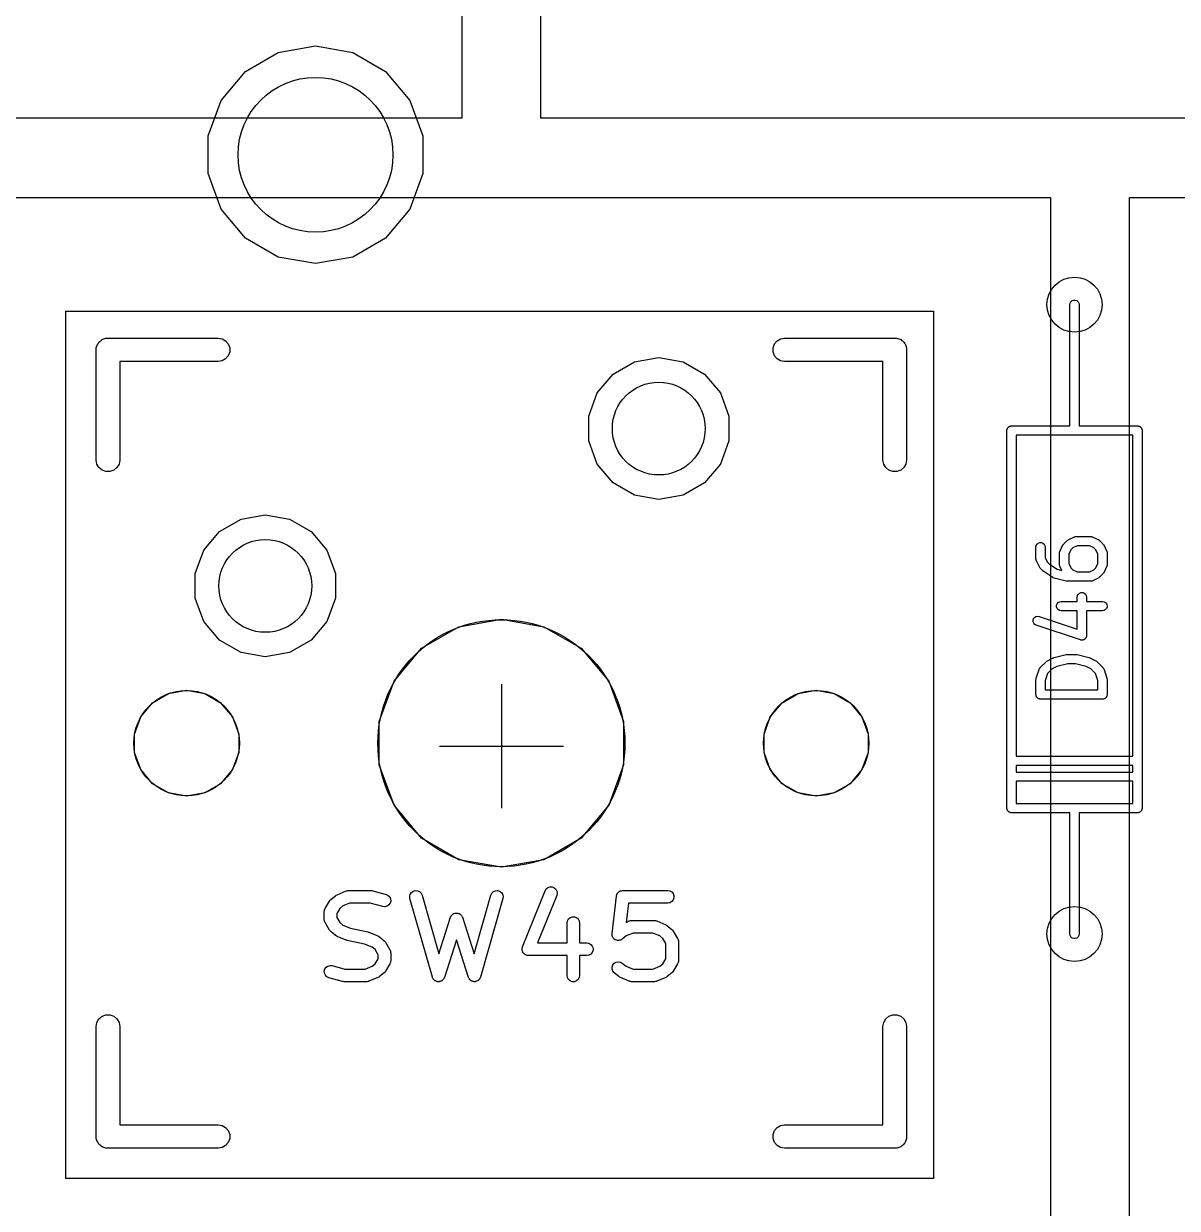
# Model space of a CAD drawing. Header units: millimetres. Extents: x 71 to 299, y 93 to 256.
# Drawn here: x 178.24 to 196.86, y 132.27 to 151.4 of the extents above; entities that cross this region are included whole.
import ezdxf

# ---------------------------------------------------------------- set-up
doc = ezdxf.new("R2010")
doc.units = ezdxf.units.MM
for name, color, linetype in [('BLACK', 7, 'Continuous'), ('PCB', 4, 'Continuous'), ('PCB_参照', 4, 'Continuous'), ('プレート', 6, 'Continuous'), ('物理キー', 7, 'Continuous'), ('裏面', 3, 'Continuous')]:
    doc.layers.add(name, color=color, linetype=linetype)

# ---------------------------------------------------------------- blocks, each defined once
blk = doc.blocks.new('PCB詳細')
at = {"layer": 'BLACK'}
for p, q in [((118.149, -105.849), (118.75, -105.743)), ((118.75, -105.743), (119.351, -105.849)), ((117.621, -106.154), (118.149, -105.849)), ((119.351, -105.849), (119.879, -106.154)), ((117.229, -106.622), (117.621, -106.154)), ((119.879, -106.154), (120.271, -106.622)), ((117.02, -107.195), (117.229, -106.622)), ((120.271, -106.622), (120.48, -107.195)), ((117.02, -107.805), (117.02, -107.195)), ((120.48, -107.195), (120.48, -107.805)), ((117.229, -108.378), (117.02, -107.805)), ((120.48, -107.805), (120.271, -108.378)), ((117.621, -108.846), (117.229, -108.378)), ((120.271, -108.378), (119.879, -108.846)), ((118.149, -109.151), (117.621, -108.846)), ((119.879, -108.846), (119.351, -109.151)), ((118.75, -109.257), (118.149, -109.151)), ((119.351, -109.151), (118.75, -109.257)), ((130.925, -109.92), (130.93, -109.894)), ((130.925, -111.19), (130.925, -109.92)), ((130.93, -109.894), (130.943, -109.872)), ((130.943, -109.872), (130.963, -109.855)), ((130.963, -109.855), (130.987, -109.846)), ((130.987, -109.846), (131.013, -109.846)), ((131.013, -109.846), (131.037, -109.855)), ((131.037, -109.855), (131.057, -109.872)), ((131.057, -109.872), (131.07, -109.894)), ((131.07, -109.894), (131.075, -109.92)), ((131.075, -109.92), (131.075, -111.19)), ((115.235, -110.555), (115.246, -110.542)), ((115.246, -110.542), (115.254, -110.528)), ((115.254, -110.528), (115.267, -110.517)), ((115.267, -110.517), (115.278, -110.504)), ((115.278, -110.504), (115.292, -110.496)), ((115.292, -110.496), (115.305, -110.485)), ((115.305, -110.485), (115.32, -110.479)), ((115.32, -110.479), (115.335, -110.471)), ((115.335, -110.471), (115.351, -110.468)), ((115.351, -110.468), (115.367, -110.462)), ((115.367, -110.462), (115.384, -110.462)), ((115.384, -110.462), (115.4, -110.459)), ((115.4, -110.459), (117.178, -110.459)), ((117.178, -110.459), (117.243, -110.471)), ((117.243, -110.471), (117.3, -110.504)), ((117.3, -110.504), (117.343, -110.555)), ((126.157, -110.555), (126.2, -110.504)), ((126.2, -110.504), (126.257, -110.471)), ((126.257, -110.471), (126.322, -110.459)), ((126.322, -110.459), (128.1, -110.459)), ((128.1, -110.459), (128.116, -110.462)), ((128.116, -110.462), (128.133, -110.462)), ((128.133, -110.462), (128.149, -110.468)), ((128.149, -110.468), (128.165, -110.471)), ((128.165, -110.471), (128.18, -110.479)), ((128.18, -110.479), (128.195, -110.485)), ((128.195, -110.485), (128.208, -110.496)), ((128.208, -110.496), (128.222, -110.504)), ((128.222, -110.504), (128.233, -110.517)), ((128.233, -110.517), (128.246, -110.528)), ((128.246, -110.528), (128.254, -110.542)), ((128.254, -110.542), (128.265, -110.555)), ((115.209, -110.65), (115.212, -110.634)), ((115.209, -112.428), (115.209, -110.65)), ((115.212, -110.617), (115.218, -110.601)), ((115.212, -110.634), (115.212, -110.617)), ((115.218, -110.601), (115.221, -110.585)), ((115.221, -110.585), (115.229, -110.57)), ((115.229, -110.57), (115.235, -110.555)), ((117.343, -110.555), (117.366, -110.617)), ((117.366, -110.683), (117.343, -110.745)), ((117.366, -110.617), (117.366, -110.683)), ((126.134, -110.617), (126.157, -110.555)), ((126.134, -110.683), (126.134, -110.617)), ((126.157, -110.745), (126.134, -110.683)), ((128.265, -110.555), (128.271, -110.57)), ((128.271, -110.57), (128.279, -110.585)), ((128.279, -110.585), (128.282, -110.601)), ((128.282, -110.601), (128.288, -110.617)), ((128.288, -110.617), (128.288, -110.634)), ((128.288, -110.634), (128.29, -110.65)), ((128.29, -110.65), (128.29, -112.428)), ((117.178, -110.84), (115.59, -110.84)), ((115.59, -110.84), (115.59, -112.428)), ((117.243, -110.829), (117.178, -110.84)), ((117.3, -110.796), (117.243, -110.829)), ((117.343, -110.745), (117.3, -110.796)), ((123.552, -111.041), (123.898, -110.842)), ((123.898, -110.842), (124.29, -110.773)), ((124.29, -110.773), (124.682, -110.842)), ((124.682, -110.842), (125.028, -111.041)), ((126.2, -110.796), (126.157, -110.745)), ((126.257, -110.829), (126.2, -110.796)), ((126.322, -110.84), (126.257, -110.829)), ((127.909, -110.84), (126.322, -110.84)), ((127.909, -112.428), (127.909, -110.84)), ((123.296, -111.346), (123.552, -111.041)), ((125.028, -111.041), (125.284, -111.346)), ((130.925, -111.877), (130.925, -111.19)), ((131.075, -111.19), (131.075, -111.877)), ((123.16, -111.721), (123.296, -111.346)), ((125.284, -111.346), (125.42, -111.721)), ((123.16, -112.119), (123.16, -111.721)), ((125.42, -111.721), (125.42, -112.119)), ((129.958, -111.882), (129.965, -111.88)), ((129.965, -111.88), (129.971, -111.878)), ((129.971, -111.878), (129.978, -111.878)), ((129.978, -111.878), (129.984, -111.877)), ((129.984, -111.877), (130.925, -111.877)), ((131.075, -111.877), (132.016, -111.877)), ((132.016, -111.877), (132.022, -111.878)), ((132.022, -111.878), (132.029, -111.878)), ((132.029, -111.878), (132.035, -111.88)), ((132.035, -111.88), (132.042, -111.882)), ((129.909, -111.952), (129.91, -111.946)), ((129.909, -118.048), (129.909, -111.952)), ((129.91, -111.939), (129.912, -111.933)), ((129.91, -111.946), (129.91, -111.939)), ((129.912, -111.933), (129.914, -111.926)), ((129.914, -111.926), (129.917, -111.921)), ((129.917, -111.921), (129.919, -111.914)), ((129.919, -111.914), (129.923, -111.909)), ((129.923, -111.909), (129.927, -111.904)), ((129.927, -111.904), (129.932, -111.9)), ((129.932, -111.9), (129.936, -111.895)), ((129.936, -111.895), (129.941, -111.891)), ((129.941, -111.891), (129.946, -111.887)), ((129.946, -111.887), (129.953, -111.885)), ((129.953, -111.885), (129.958, -111.882)), ((131, -112.027), (130.059, -112.027)), ((130.059, -112.027), (130.059, -117.211)), ((131.941, -112.027), (131, -112.027)), ((131.941, -117.211), (131.941, -112.027)), ((132.042, -111.882), (132.047, -111.885)), ((132.047, -111.885), (132.053, -111.887)), ((132.053, -111.887), (132.059, -111.891)), ((132.059, -111.891), (132.064, -111.895)), ((132.064, -111.895), (132.068, -111.9)), ((132.068, -111.9), (132.073, -111.904)), ((132.073, -111.904), (132.077, -111.909)), ((132.077, -111.909), (132.081, -111.914)), ((132.081, -111.914), (132.083, -111.921)), ((132.083, -111.921), (132.086, -111.926)), ((132.086, -111.926), (132.088, -111.933)), ((132.088, -111.933), (132.09, -111.939)), ((132.09, -111.939), (132.09, -111.946)), ((132.09, -111.946), (132.091, -111.952)), ((132.091, -111.952), (132.091, -118.048)), ((123.296, -112.494), (123.16, -112.119)), ((125.42, -112.119), (125.284, -112.494)), ((115.221, -112.493), (115.209, -112.428)), ((115.59, -112.428), (115.579, -112.493)), ((127.921, -112.493), (127.909, -112.428)), ((128.29, -112.428), (128.279, -112.493)), ((115.254, -112.55), (115.221, -112.493)), ((115.305, -112.593), (115.254, -112.55)), ((115.367, -112.616), (115.305, -112.593)), ((115.433, -112.616), (115.367, -112.616)), ((115.495, -112.593), (115.433, -112.616)), ((115.546, -112.55), (115.495, -112.593)), ((115.579, -112.493), (115.546, -112.55)), ((123.552, -112.799), (123.296, -112.494)), ((125.284, -112.494), (125.028, -112.799)), ((127.954, -112.55), (127.921, -112.493)), ((128.005, -112.593), (127.954, -112.55)), ((128.067, -112.616), (128.005, -112.593)), ((128.133, -112.616), (128.067, -112.616)), ((128.195, -112.593), (128.133, -112.616)), ((128.246, -112.55), (128.195, -112.593)), ((128.279, -112.493), (128.246, -112.55)), ((123.898, -112.998), (123.552, -112.799)), ((125.028, -112.799), (124.682, -112.998)), ((124.29, -113.067), (123.898, -112.998)), ((124.682, -112.998), (124.29, -113.067)), ((117.202, -113.581), (117.548, -113.382)), ((117.548, -113.382), (117.94, -113.313)), ((117.94, -113.313), (118.332, -113.382)), ((118.332, -113.382), (118.678, -113.581)), ((116.946, -113.886), (117.202, -113.581)), ((118.678, -113.581), (118.934, -113.886)), ((130.382, -113.808), (130.395, -113.785)), ((130.395, -113.785), (130.415, -113.768)), ((130.415, -113.768), (130.439, -113.759)), ((130.439, -113.759), (130.465, -113.759)), ((130.465, -113.759), (130.49, -113.768)), ((130.49, -113.768), (130.51, -113.785)), ((130.51, -113.785), (130.523, -113.808)), ((130.814, -113.8), (130.821, -113.79)), ((130.821, -113.79), (130.828, -113.78)), ((130.828, -113.78), (130.876, -113.733)), ((130.876, -113.733), (130.885, -113.726)), ((130.885, -113.726), (130.895, -113.719)), ((130.895, -113.719), (130.99, -113.671)), ((130.99, -113.671), (130.994, -113.67)), ((130.994, -113.67), (130.998, -113.668)), ((130.998, -113.668), (131.007, -113.666)), ((131.007, -113.666), (131.015, -113.664)), ((131.015, -113.664), (131.02, -113.664)), ((131.02, -113.664), (131.024, -113.663)), ((131.024, -113.663), (131.262, -113.663)), ((131.262, -113.663), (131.266, -113.664)), ((131.266, -113.664), (131.27, -113.664)), ((131.27, -113.664), (131.279, -113.666)), ((131.279, -113.666), (131.288, -113.668)), ((131.288, -113.668), (131.291, -113.67)), ((131.291, -113.67), (131.295, -113.671)), ((131.295, -113.671), (131.391, -113.719)), ((131.391, -113.719), (131.4, -113.726)), ((131.4, -113.726), (131.41, -113.733)), ((131.41, -113.733), (131.458, -113.78)), ((131.458, -113.78), (131.465, -113.79)), ((131.465, -113.79), (131.472, -113.8)), ((116.81, -114.261), (116.946, -113.886)), ((118.934, -113.886), (119.07, -114.261)), ((130.377, -113.833), (130.382, -113.808)), ((130.377, -114.024), (130.377, -113.833)), ((130.523, -113.808), (130.527, -113.833)), ((130.527, -113.833), (130.527, -114.006)), ((130.758, -113.929), (130.759, -113.924)), ((130.758, -114.119), (130.758, -113.929)), ((130.759, -113.92), (130.761, -113.912)), ((130.759, -113.924), (130.759, -113.92)), ((130.761, -113.912), (130.763, -113.903)), ((130.763, -113.903), (130.765, -113.899)), ((130.765, -113.899), (130.766, -113.895)), ((130.766, -113.895), (130.814, -113.8)), ((130.943, -113.878), (130.908, -113.946)), ((130.908, -113.946), (130.908, -114.101)), ((130.973, -113.847), (130.943, -113.878)), ((131.042, -113.813), (130.973, -113.847)), ((131.244, -113.813), (131.042, -113.813)), ((131.313, -113.847), (131.244, -113.813)), ((131.343, -113.878), (131.313, -113.847)), ((131.377, -113.946), (131.343, -113.878)), ((131.377, -114.101), (131.377, -113.946)), ((131.472, -113.8), (131.519, -113.895)), ((131.519, -113.895), (131.521, -113.899)), ((131.521, -113.899), (131.523, -113.903)), ((131.523, -113.903), (131.524, -113.912)), ((131.524, -113.912), (131.527, -113.92)), ((131.527, -113.92), (131.527, -113.924)), ((131.527, -113.924), (131.527, -113.929)), ((131.527, -113.929), (131.527, -114.119)), ((130.378, -114.028), (130.377, -114.024)), ((130.378, -114.032), (130.378, -114.028)), ((130.38, -114.041), (130.378, -114.032)), ((130.382, -114.049), (130.38, -114.041)), ((130.384, -114.053), (130.382, -114.049)), ((130.385, -114.057), (130.384, -114.053)), ((130.433, -114.153), (130.385, -114.057)), ((130.44, -114.162), (130.433, -114.153)), ((130.447, -114.172), (130.44, -114.162)), ((130.495, -114.22), (130.447, -114.172)), ((130.527, -114.006), (130.562, -114.075)), ((130.562, -114.075), (130.595, -114.108)), ((130.595, -114.108), (130.721, -114.192)), ((130.759, -114.123), (130.758, -114.119)), ((130.759, -114.128), (130.759, -114.123)), ((130.761, -114.136), (130.759, -114.128)), ((130.763, -114.145), (130.761, -114.136)), ((130.765, -114.148), (130.763, -114.145)), ((130.766, -114.153), (130.765, -114.148)), ((130.795, -114.211), (130.766, -114.153)), ((130.908, -114.101), (130.943, -114.17)), ((130.943, -114.17), (130.973, -114.2)), ((131.313, -114.2), (131.343, -114.17)), ((131.343, -114.17), (131.377, -114.101)), ((131.519, -114.153), (131.472, -114.248)), ((131.521, -114.148), (131.519, -114.153)), ((131.523, -114.145), (131.521, -114.148)), ((131.524, -114.136), (131.523, -114.145)), ((131.527, -114.128), (131.524, -114.136)), ((131.527, -114.119), (131.527, -114.123)), ((131.527, -114.123), (131.527, -114.128)), ((116.81, -114.659), (116.81, -114.261)), ((119.07, -114.261), (119.07, -114.659)), ((130.501, -114.224), (130.495, -114.22)), ((130.506, -114.229), (130.501, -114.224)), ((130.649, -114.324), (130.506, -114.229)), ((130.661, -114.329), (130.649, -114.324)), ((130.672, -114.335), (130.661, -114.329)), ((130.863, -114.382), (130.672, -114.335)), ((130.721, -114.192), (130.795, -114.211)), ((130.973, -114.2), (131.042, -114.235)), ((131.042, -114.235), (131.244, -114.235)), ((131.244, -114.235), (131.313, -114.2)), ((131.391, -114.329), (131.295, -114.377)), ((131.4, -114.322), (131.391, -114.329)), ((131.41, -114.315), (131.4, -114.322)), ((131.458, -114.267), (131.41, -114.315)), ((131.465, -114.257), (131.458, -114.267)), ((131.472, -114.248), (131.465, -114.257)), ((130.872, -114.383), (130.863, -114.382)), ((130.881, -114.385), (130.872, -114.383)), ((131.262, -114.385), (130.881, -114.385)), ((131.266, -114.384), (131.262, -114.385)), ((131.27, -114.384), (131.266, -114.384)), ((131.279, -114.382), (131.27, -114.384)), ((131.288, -114.38), (131.279, -114.382)), ((131.291, -114.378), (131.288, -114.38)), ((131.295, -114.377), (131.291, -114.378)), ((116.946, -115.034), (116.81, -114.659)), ((119.07, -114.659), (118.934, -115.034)), ((130.712, -114.773), (130.721, -114.748)), ((130.721, -114.748), (130.738, -114.728)), ((130.738, -114.728), (130.76, -114.715)), ((130.76, -114.715), (130.786, -114.711)), ((130.786, -114.711), (131.044, -114.711)), ((131.044, -114.643), (131.049, -114.617)), ((131.044, -114.711), (131.044, -114.643)), ((131.049, -114.617), (131.062, -114.595)), ((131.062, -114.595), (131.082, -114.578)), ((131.082, -114.578), (131.106, -114.569)), ((131.106, -114.569), (131.132, -114.569)), ((131.132, -114.569), (131.157, -114.578)), ((131.157, -114.578), (131.177, -114.595)), ((131.177, -114.595), (131.19, -114.617)), ((131.19, -114.617), (131.194, -114.643)), ((131.194, -114.643), (131.194, -114.711)), ((131.194, -114.711), (131.452, -114.711)), ((131.452, -114.711), (131.478, -114.715)), ((131.478, -114.715), (131.501, -114.728)), ((131.501, -114.728), (131.517, -114.748)), ((131.517, -114.748), (131.526, -114.773)), ((130.712, -114.799), (130.712, -114.773)), ((130.721, -114.823), (130.712, -114.799)), ((130.738, -114.843), (130.721, -114.823)), ((130.76, -114.856), (130.738, -114.843)), ((130.786, -114.861), (130.76, -114.856)), ((131.044, -114.861), (130.786, -114.861)), ((131.044, -115.158), (131.044, -114.861)), ((131.452, -114.861), (131.194, -114.861)), ((131.194, -114.861), (131.194, -115.262)), ((131.478, -114.856), (131.452, -114.861)), ((131.501, -114.843), (131.478, -114.856)), ((131.517, -114.823), (131.501, -114.843)), ((131.526, -114.799), (131.517, -114.823)), ((131.526, -114.773), (131.526, -114.799)), ((117.202, -115.339), (116.946, -115.034)), ((118.934, -115.034), (118.678, -115.339)), ((120.463, -115.467), (121.065, -115.119)), ((121.065, -115.119), (121.75, -114.998)), ((121.75, -114.998), (122.435, -115.119)), ((122.435, -115.119), (123.037, -115.467)), ((130.331, -115.013), (130.339, -114.988)), ((130.331, -115.039), (130.331, -115.013)), ((130.341, -115.063), (130.331, -115.039)), ((130.339, -114.988), (130.355, -114.968)), ((130.358, -115.083), (130.341, -115.063)), ((130.355, -114.968), (130.377, -114.954)), ((130.381, -115.095), (130.358, -115.083)), ((130.377, -114.954), (130.403, -114.949)), ((131.095, -115.333), (130.381, -115.095)), ((130.403, -114.949), (130.428, -114.953)), ((130.428, -114.953), (131.044, -115.158)), ((131.162, -115.322), (131.157, -115.327)), ((131.169, -115.318), (131.162, -115.322)), ((131.172, -115.314), (131.169, -115.318)), ((131.177, -115.31), (131.172, -115.314)), ((131.18, -115.304), (131.177, -115.31)), ((131.185, -115.298), (131.18, -115.304)), ((131.187, -115.292), (131.185, -115.298)), ((131.19, -115.288), (131.187, -115.292)), ((131.191, -115.28), (131.19, -115.288)), ((131.193, -115.273), (131.191, -115.28)), ((131.194, -115.262), (131.193, -115.267)), ((131.193, -115.267), (131.193, -115.273)), ((117.548, -115.538), (117.202, -115.339)), ((118.678, -115.339), (118.332, -115.538)), ((120.017, -115.999), (120.463, -115.467)), ((123.037, -115.467), (123.483, -115.999)), ((131.101, -115.334), (131.095, -115.333)), ((131.106, -115.336), (131.101, -115.334)), ((131.114, -115.336), (131.106, -115.336)), ((131.121, -115.337), (131.114, -115.336)), ((131.127, -115.336), (131.121, -115.337)), ((131.132, -115.336), (131.127, -115.336)), ((131.139, -115.333), (131.132, -115.336)), ((131.147, -115.332), (131.139, -115.333)), ((131.151, -115.329), (131.147, -115.332)), ((131.157, -115.327), (131.151, -115.329)), ((117.94, -115.607), (117.548, -115.538)), ((118.332, -115.538), (117.94, -115.607)), ((130.447, -115.78), (130.542, -115.685)), ((130.542, -115.685), (130.552, -115.678)), ((130.552, -115.678), (130.562, -115.671)), ((130.562, -115.671), (130.657, -115.623)), ((130.657, -115.623), (130.665, -115.621)), ((130.665, -115.621), (130.672, -115.618)), ((130.672, -115.618), (130.863, -115.57)), ((130.863, -115.57), (130.872, -115.569)), ((130.872, -115.569), (130.881, -115.568)), ((130.881, -115.568), (131.024, -115.568)), ((131.024, -115.568), (131.033, -115.569)), ((131.033, -115.569), (131.042, -115.57)), ((131.042, -115.57), (131.232, -115.618)), ((131.232, -115.618), (131.24, -115.621)), ((131.24, -115.621), (131.248, -115.623)), ((131.248, -115.623), (131.343, -115.671)), ((131.343, -115.671), (131.353, -115.678)), ((131.353, -115.678), (131.363, -115.685)), ((131.363, -115.685), (131.458, -115.78)), ((130.381, -115.952), (130.429, -115.81)), ((130.429, -115.81), (130.431, -115.806)), ((130.431, -115.806), (130.432, -115.802)), ((130.432, -115.802), (130.437, -115.794)), ((130.437, -115.794), (130.441, -115.787)), ((130.441, -115.787), (130.444, -115.784)), ((130.444, -115.784), (130.447, -115.78)), ((130.566, -115.874), (130.527, -115.988)), ((130.64, -115.8), (130.566, -115.874)), ((130.717, -115.761), (130.64, -115.8)), ((130.89, -115.718), (130.717, -115.761)), ((131.015, -115.718), (130.89, -115.718)), ((131.188, -115.761), (131.015, -115.718)), ((131.265, -115.8), (131.188, -115.761)), ((131.339, -115.874), (131.265, -115.8)), ((131.377, -115.988), (131.339, -115.874)), ((131.458, -115.78), (131.46, -115.784)), ((131.46, -115.784), (131.464, -115.787)), ((131.464, -115.787), (131.468, -115.794)), ((131.468, -115.794), (131.473, -115.802)), ((131.473, -115.802), (131.474, -115.806)), ((131.474, -115.806), (131.476, -115.81)), ((131.476, -115.81), (131.524, -115.952)), ((119.779, -116.652), (120.017, -115.999)), ((123.483, -115.999), (123.721, -116.652)), ((130.377, -115.976), (130.379, -115.964)), ((130.377, -116.214), (130.377, -115.976)), ((130.379, -115.964), (130.381, -115.952)), ((130.527, -115.988), (130.527, -116.139)), ((131.377, -116.139), (131.377, -115.988)), ((131.524, -115.952), (131.525, -115.964)), ((131.525, -115.964), (131.527, -115.976)), ((131.527, -115.976), (131.527, -116.214)), ((116.121, -116.346), (116.378, -116.197)), ((116.378, -116.197), (116.67, -116.146)), ((116.67, -116.146), (116.962, -116.197)), ((116.962, -116.197), (117.219, -116.346)), ((126.281, -116.346), (126.538, -116.197)), ((126.538, -116.197), (126.83, -116.146)), ((126.83, -116.146), (127.122, -116.197)), ((127.122, -116.197), (127.379, -116.346)), ((130.379, -116.221), (130.377, -116.214)), ((130.379, -116.227), (130.379, -116.221)), ((130.381, -116.233), (130.379, -116.227)), ((130.382, -116.24), (130.381, -116.233)), ((130.385, -116.246), (130.382, -116.24)), ((130.387, -116.252), (130.385, -116.246)), ((130.392, -116.257), (130.387, -116.252)), ((130.395, -116.262), (130.392, -116.257)), ((130.4, -116.267), (130.395, -116.262)), ((130.404, -116.272), (130.4, -116.267)), ((130.41, -116.275), (130.404, -116.272)), ((130.415, -116.279), (130.41, -116.275)), ((130.421, -116.281), (130.415, -116.279)), ((130.527, -116.139), (131.377, -116.139)), ((131.49, -116.279), (131.484, -116.281)), ((131.495, -116.275), (131.49, -116.279)), ((131.501, -116.272), (131.495, -116.275)), ((131.505, -116.267), (131.501, -116.272)), ((131.51, -116.262), (131.505, -116.267)), ((131.513, -116.257), (131.51, -116.262)), ((131.517, -116.252), (131.513, -116.257)), ((131.52, -116.246), (131.517, -116.252)), ((131.523, -116.24), (131.52, -116.246)), ((131.524, -116.233), (131.523, -116.24)), ((131.526, -116.227), (131.524, -116.233)), ((131.527, -116.214), (131.526, -116.221)), ((131.526, -116.221), (131.526, -116.227)), ((115.93, -116.573), (116.121, -116.346)), ((117.219, -116.346), (117.41, -116.573)), ((126.09, -116.573), (126.281, -116.346)), ((127.379, -116.346), (127.57, -116.573)), ((130.427, -116.285), (130.421, -116.281)), ((130.433, -116.286), (130.427, -116.285)), ((130.439, -116.288), (130.433, -116.286)), ((130.446, -116.288), (130.439, -116.288)), ((130.452, -116.289), (130.446, -116.288)), ((131.452, -116.289), (130.452, -116.289)), ((131.459, -116.288), (131.452, -116.289)), ((131.465, -116.288), (131.459, -116.288)), ((131.472, -116.286), (131.465, -116.288)), ((131.478, -116.285), (131.472, -116.286)), ((131.484, -116.281), (131.478, -116.285)), ((115.829, -116.852), (115.93, -116.573)), ((117.41, -116.573), (117.511, -116.852)), ((119.779, -117.348), (119.779, -116.652)), ((123.721, -116.652), (123.721, -117.348)), ((125.989, -116.852), (126.09, -116.573)), ((127.57, -116.573), (127.671, -116.852)), ((115.829, -117.148), (115.829, -116.852)), ((117.511, -116.852), (117.511, -117.148)), ((125.989, -117.148), (125.989, -116.852)), ((127.671, -116.852), (127.671, -117.148)), ((115.93, -117.427), (115.829, -117.148)), ((117.511, -117.148), (117.41, -117.427)), ((126.09, -117.427), (125.989, -117.148)), ((127.671, -117.148), (127.57, -117.427)), ((130.059, -117.211), (131.941, -117.211)), ((116.121, -117.654), (115.93, -117.427)), ((117.41, -117.427), (117.219, -117.654)), ((120.017, -118.001), (119.779, -117.348)), ((123.721, -117.348), (123.483, -118.001)), ((126.281, -117.654), (126.09, -117.427)), ((127.57, -117.427), (127.379, -117.654)), ((130.059, -117.361), (130.059, -117.465)), ((131.941, -117.361), (130.059, -117.361)), ((131.941, -117.465), (131.941, -117.361)), ((130.059, -117.465), (131.941, -117.465)), ((131.941, -117.615), (130.059, -117.615)), ((130.059, -117.615), (130.059, -117.973)), ((131.941, -117.973), (131.941, -117.615)), ((116.378, -117.803), (116.121, -117.654)), ((116.67, -117.854), (116.378, -117.803)), ((116.962, -117.803), (116.67, -117.854)), ((117.219, -117.654), (116.962, -117.803)), ((126.538, -117.803), (126.281, -117.654)), ((126.83, -117.854), (126.538, -117.803)), ((127.122, -117.803), (126.83, -117.854)), ((127.379, -117.654), (127.122, -117.803)), ((120.463, -118.533), (120.017, -118.001)), ((123.483, -118.001), (123.037, -118.533)), ((130.059, -117.973), (131, -117.973)), ((131, -117.973), (131.941, -117.973)), ((129.91, -118.054), (129.909, -118.048)), ((129.91, -118.061), (129.91, -118.054)), ((129.912, -118.067), (129.91, -118.061)), ((129.914, -118.074), (129.912, -118.067)), ((129.917, -118.079), (129.914, -118.074)), ((129.919, -118.085), (129.917, -118.079)), ((129.923, -118.091), (129.919, -118.085)), ((129.927, -118.096), (129.923, -118.091)), ((129.932, -118.1), (129.927, -118.096)), ((129.936, -118.105), (129.932, -118.1)), ((129.941, -118.109), (129.936, -118.105)), ((129.946, -118.113), (129.941, -118.109)), ((129.953, -118.115), (129.946, -118.113)), ((129.958, -118.118), (129.953, -118.115)), ((129.965, -118.12), (129.958, -118.118)), ((129.971, -118.122), (129.965, -118.12)), ((129.978, -118.122), (129.971, -118.122)), ((129.984, -118.123), (129.978, -118.122)), ((130.925, -118.123), (129.984, -118.123)), ((130.925, -118.81), (130.925, -118.123)), ((132.016, -118.123), (131.075, -118.123)), ((131.075, -118.123), (131.075, -118.81)), ((132.022, -118.122), (132.016, -118.123)), ((132.029, -118.122), (132.022, -118.122)), ((132.035, -118.12), (132.029, -118.122)), ((132.042, -118.118), (132.035, -118.12)), ((132.047, -118.115), (132.042, -118.118)), ((132.053, -118.113), (132.047, -118.115)), ((132.059, -118.109), (132.053, -118.113)), ((132.064, -118.105), (132.059, -118.109)), ((132.068, -118.1), (132.064, -118.105)), ((132.073, -118.096), (132.068, -118.1)), ((132.077, -118.091), (132.073, -118.096)), ((132.081, -118.085), (132.077, -118.091)), ((132.083, -118.079), (132.081, -118.085)), ((132.086, -118.074), (132.083, -118.079)), ((132.088, -118.067), (132.086, -118.074)), ((132.09, -118.061), (132.088, -118.067)), ((132.091, -118.048), (132.09, -118.054)), ((132.09, -118.054), (132.09, -118.061)), ((121.065, -118.881), (120.463, -118.533)), ((123.037, -118.533), (122.435, -118.881)), ((121.75, -119.002), (121.065, -118.881)), ((122.435, -118.881), (121.75, -119.002)), ((130.925, -120.08), (130.925, -118.81)), ((131.075, -118.81), (131.075, -120.08)), ((122.473, -119.351), (122.5, -119.33)), ((122.5, -119.33), (122.534, -119.318)), ((122.534, -119.318), (122.569, -119.32)), ((122.569, -119.32), (122.602, -119.333)), ((122.602, -119.333), (122.628, -119.356)), ((118.989, -119.535), (119, -119.522)), ((119, -119.522), (119.072, -119.462)), ((119.072, -119.462), (119.086, -119.454)), ((119.086, -119.454), (119.098, -119.446)), ((119.098, -119.446), (119.243, -119.386)), ((119.243, -119.386), (119.246, -119.385)), ((119.246, -119.385), (119.248, -119.384)), ((119.248, -119.384), (119.263, -119.381)), ((119.263, -119.381), (119.278, -119.378)), ((119.278, -119.378), (119.28, -119.378)), ((119.28, -119.378), (119.283, -119.378)), ((119.283, -119.378), (119.645, -119.378)), ((119.645, -119.378), (119.659, -119.38)), ((119.659, -119.38), (119.673, -119.382)), ((119.673, -119.382), (119.89, -119.442)), ((119.89, -119.442), (119.922, -119.457)), ((119.922, -119.457), (119.947, -119.482)), ((119.947, -119.482), (119.962, -119.515)), ((119.962, -119.515), (119.964, -119.55)), ((120.27, -119.472), (120.278, -119.438)), ((120.273, -119.507), (120.27, -119.472)), ((120.636, -120.777), (120.273, -119.507)), ((120.278, -119.438), (120.298, -119.409)), ((120.298, -119.409), (120.327, -119.388)), ((120.327, -119.388), (120.361, -119.378)), ((120.361, -119.378), (120.396, -119.381)), ((120.396, -119.381), (120.428, -119.395)), ((120.428, -119.395), (120.453, -119.42)), ((120.453, -119.42), (120.469, -119.452)), ((120.469, -119.452), (120.74, -120.399)), ((121.309, -120.399), (121.58, -119.452)), ((121.775, -119.507), (121.412, -120.777)), ((121.58, -119.452), (121.595, -119.42)), ((121.595, -119.42), (121.621, -119.395)), ((121.621, -119.395), (121.653, -119.381)), ((121.653, -119.381), (121.688, -119.378)), ((121.688, -119.378), (121.722, -119.388)), ((121.722, -119.388), (121.75, -119.409)), ((121.75, -119.409), (121.77, -119.438)), ((121.77, -119.438), (121.779, -119.472)), ((121.779, -119.472), (121.775, -119.507)), ((122.091, -120.288), (122.454, -119.381)), ((122.643, -119.457), (122.335, -120.225)), ((122.454, -119.381), (122.473, -119.351)), ((122.628, -119.356), (122.645, -119.387)), ((122.65, -119.422), (122.643, -119.457)), ((122.645, -119.387), (122.65, -119.422)), ((123.536, -120.072), (123.609, -119.467)), ((123.609, -119.462), (123.614, -119.448)), ((123.609, -119.465), (123.609, -119.462)), ((123.609, -119.467), (123.609, -119.465)), ((123.614, -119.448), (123.619, -119.434)), ((123.619, -119.434), (123.62, -119.431)), ((123.62, -119.431), (123.621, -119.429)), ((123.621, -119.429), (123.631, -119.417)), ((123.631, -119.417), (123.64, -119.405)), ((123.64, -119.405), (123.642, -119.404)), ((123.642, -119.404), (123.644, -119.402)), ((123.644, -119.402), (123.657, -119.394)), ((123.657, -119.394), (123.669, -119.386)), ((123.669, -119.386), (123.672, -119.385)), ((123.672, -119.385), (123.675, -119.384)), ((123.675, -119.384), (123.689, -119.381)), ((123.689, -119.381), (123.704, -119.378)), ((123.704, -119.378), (123.707, -119.378)), ((123.707, -119.378), (123.709, -119.378)), ((123.709, -119.378), (124.435, -119.378)), ((124.435, -119.378), (124.47, -119.384)), ((124.47, -119.384), (124.5, -119.402)), ((124.5, -119.402), (124.523, -119.429)), ((124.523, -119.53), (124.5, -119.557)), ((124.523, -119.429), (124.535, -119.462)), ((124.535, -119.497), (124.523, -119.53)), ((124.535, -119.462), (124.535, -119.497)), ((118.891, -119.721), (118.892, -119.712)), ((118.891, -119.842), (118.891, -119.721)), ((118.892, -119.712), (118.893, -119.702)), ((118.893, -119.702), (118.895, -119.695)), ((118.895, -119.695), (118.897, -119.687)), ((118.897, -119.687), (118.902, -119.678)), ((118.902, -119.678), (118.905, -119.669)), ((118.905, -119.669), (118.978, -119.548)), ((118.978, -119.548), (118.989, -119.535)), ((119.143, -119.668), (119.094, -119.75)), ((119.191, -119.628), (119.143, -119.668)), ((119.303, -119.581), (119.191, -119.628)), ((119.632, -119.581), (119.303, -119.581)), ((119.836, -119.638), (119.632, -119.581)), ((119.871, -119.641), (119.836, -119.638)), ((119.905, -119.632), (119.871, -119.641)), ((119.934, -119.612), (119.905, -119.632)), ((119.955, -119.584), (119.934, -119.612)), ((119.964, -119.55), (119.955, -119.584)), ((123.8, -119.581), (123.762, -119.892)), ((124.435, -119.581), (123.8, -119.581)), ((124.47, -119.575), (124.435, -119.581)), ((124.5, -119.557), (124.47, -119.575)), ((118.892, -119.852), (118.891, -119.842)), ((118.893, -119.862), (118.892, -119.852)), ((118.895, -119.869), (118.893, -119.862)), ((118.897, -119.877), (118.895, -119.869)), ((118.902, -119.886), (118.897, -119.877)), ((118.905, -119.895), (118.902, -119.886)), ((118.978, -120.016), (118.905, -119.895)), ((119.094, -119.75), (119.094, -119.814)), ((119.094, -119.814), (119.143, -119.896)), ((119.143, -119.896), (119.191, -119.936)), ((120.74, -120.399), (120.928, -119.811)), ((120.928, -119.811), (120.929, -119.808)), ((120.929, -119.808), (120.93, -119.804)), ((120.93, -119.804), (120.938, -119.792)), ((120.938, -119.792), (120.944, -119.78)), ((120.944, -119.78), (120.947, -119.777)), ((120.947, -119.777), (120.949, -119.774)), ((120.949, -119.774), (120.96, -119.766)), ((120.96, -119.766), (120.97, -119.756)), ((120.97, -119.756), (120.974, -119.755)), ((120.974, -119.755), (120.977, -119.752)), ((120.977, -119.752), (120.99, -119.748)), ((120.99, -119.748), (121.003, -119.743)), ((121.003, -119.743), (121.007, -119.743)), ((121.007, -119.743), (121.011, -119.742)), ((121.011, -119.742), (121.024, -119.742)), ((121.024, -119.742), (121.038, -119.742)), ((121.038, -119.742), (121.042, -119.743)), ((121.042, -119.743), (121.046, -119.743)), ((121.046, -119.743), (121.059, -119.748)), ((121.059, -119.748), (121.072, -119.752)), ((121.072, -119.752), (121.075, -119.755)), ((121.075, -119.755), (121.079, -119.756)), ((121.079, -119.756), (121.089, -119.766)), ((121.089, -119.766), (121.099, -119.774)), ((121.099, -119.774), (121.102, -119.777)), ((121.102, -119.777), (121.105, -119.78)), ((121.105, -119.78), (121.111, -119.792)), ((121.111, -119.792), (121.118, -119.804)), ((121.118, -119.804), (121.119, -119.808)), ((121.119, -119.808), (121.121, -119.811)), ((121.121, -119.811), (121.309, -120.399)), ((122.81, -119.903), (122.816, -119.868)), ((122.81, -120.225), (122.81, -119.903)), ((122.816, -119.868), (122.833, -119.838)), ((122.833, -119.838), (122.86, -119.815)), ((122.86, -119.815), (122.893, -119.803)), ((122.893, -119.803), (122.929, -119.803)), ((122.929, -119.803), (122.962, -119.815)), ((122.962, -119.815), (122.989, -119.838)), ((122.989, -119.838), (123.007, -119.868)), ((123.007, -119.868), (123.013, -119.903)), ((123.013, -119.903), (123.013, -120.225)), ((123.762, -119.892), (123.815, -119.87)), ((123.815, -119.87), (123.818, -119.869)), ((123.818, -119.869), (123.82, -119.868)), ((123.82, -119.868), (123.835, -119.865)), ((123.835, -119.865), (123.85, -119.862)), ((123.85, -119.862), (123.852, -119.862)), ((123.852, -119.862), (123.855, -119.862)), ((123.855, -119.862), (124.217, -119.862)), ((124.217, -119.862), (124.22, -119.862)), ((124.22, -119.862), (124.222, -119.862)), ((124.222, -119.862), (124.237, -119.865)), ((124.237, -119.865), (124.252, -119.868)), ((124.252, -119.868), (124.254, -119.869)), ((124.254, -119.869), (124.257, -119.87)), ((124.257, -119.87), (124.402, -119.93)), ((118.989, -120.028), (118.978, -120.016)), ((119, -120.041), (118.989, -120.028)), ((119.072, -120.102), (119, -120.041)), ((119.086, -120.109), (119.072, -120.102)), ((119.191, -119.936), (119.313, -119.987)), ((119.313, -119.987), (119.594, -120.045)), ((119.594, -120.045), (119.603, -120.049)), ((119.603, -120.049), (119.612, -120.051)), ((119.612, -120.051), (119.757, -120.111)), ((123.537, -120.087), (123.536, -120.072)), ((123.537, -120.102), (123.537, -120.087)), ((123.538, -120.104), (123.537, -120.102)), ((123.538, -120.107), (123.538, -120.104)), ((123.875, -120.065), (123.763, -120.112)), ((124.197, -120.065), (123.875, -120.065)), ((124.309, -120.112), (124.197, -120.065)), ((124.402, -119.93), (124.414, -119.938)), ((124.414, -119.938), (124.428, -119.946)), ((124.428, -119.946), (124.5, -120.006)), ((124.5, -120.006), (124.511, -120.019)), ((124.511, -120.019), (124.522, -120.032)), ((124.522, -120.032), (124.595, -120.153)), ((130.93, -120.106), (130.925, -120.08)), ((131.075, -120.08), (131.07, -120.106)), ((119.098, -120.118), (119.086, -120.109)), ((119.243, -120.178), (119.098, -120.118)), ((119.253, -120.18), (119.243, -120.178)), ((119.262, -120.184), (119.253, -120.18)), ((119.543, -120.242), (119.262, -120.184)), ((119.665, -120.293), (119.543, -120.242)), ((119.712, -120.333), (119.665, -120.293)), ((119.757, -120.111), (119.77, -120.12)), ((119.77, -120.12), (119.783, -120.127)), ((119.783, -120.127), (119.856, -120.188)), ((119.856, -120.188), (119.867, -120.201)), ((119.867, -120.201), (119.878, -120.213)), ((119.878, -120.213), (119.95, -120.334)), ((121.024, -120.176), (120.831, -120.78)), ((121.218, -120.78), (121.024, -120.176)), ((122.089, -120.299), (122.091, -120.288)), ((122.335, -120.225), (122.81, -120.225)), ((123.013, -120.225), (123.129, -120.225)), ((123.129, -120.225), (123.164, -120.231)), ((123.164, -120.231), (123.194, -120.248)), ((123.194, -120.248), (123.217, -120.275)), ((123.217, -120.275), (123.229, -120.309)), ((123.544, -120.121), (123.538, -120.107)), ((123.549, -120.135), (123.544, -120.121)), ((123.551, -120.137), (123.549, -120.135)), ((123.552, -120.14), (123.551, -120.137)), ((123.562, -120.151), (123.552, -120.14)), ((123.571, -120.162), (123.562, -120.151)), ((123.574, -120.163), (123.571, -120.162)), ((123.576, -120.166), (123.574, -120.163)), ((123.589, -120.172), (123.576, -120.166)), ((123.602, -120.18), (123.589, -120.172)), ((123.605, -120.18), (123.602, -120.18)), ((123.607, -120.182), (123.605, -120.18)), ((123.622, -120.183), (123.607, -120.182)), ((123.637, -120.186), (123.622, -120.183)), ((123.639, -120.185), (123.637, -120.186)), ((123.642, -120.186), (123.639, -120.185)), ((123.657, -120.182), (123.642, -120.186)), ((123.671, -120.18), (123.657, -120.182)), ((123.674, -120.178), (123.671, -120.18)), ((123.677, -120.178), (123.674, -120.178)), ((123.689, -120.17), (123.677, -120.178)), ((123.702, -120.162), (123.689, -120.17)), ((123.763, -120.112), (123.702, -120.162)), ((124.357, -120.151), (124.309, -120.112)), ((124.406, -120.233), (124.357, -120.151)), ((124.406, -120.479), (124.406, -120.233)), ((124.595, -120.153), (124.598, -120.162)), ((124.598, -120.162), (124.603, -120.17)), ((124.603, -120.17), (124.605, -120.178)), ((124.605, -120.178), (124.607, -120.186)), ((124.607, -120.186), (124.608, -120.196)), ((124.608, -120.196), (124.609, -120.205)), ((124.609, -120.205), (124.609, -120.508)), ((130.943, -120.128), (130.93, -120.106)), ((130.963, -120.145), (130.943, -120.128)), ((130.987, -120.154), (130.963, -120.145)), ((131.013, -120.154), (130.987, -120.154)), ((131.037, -120.145), (131.013, -120.154)), ((131.057, -120.128), (131.037, -120.145)), ((131.07, -120.106), (131.057, -120.128)), ((119.762, -120.415), (119.712, -120.333)), ((119.712, -120.562), (119.762, -120.479)), ((119.762, -120.479), (119.762, -120.415)), ((119.95, -120.334), (119.954, -120.343)), ((119.954, -120.343), (119.959, -120.352)), ((119.959, -120.352), (119.96, -120.36)), ((119.96, -120.36), (119.963, -120.367)), ((119.963, -120.367), (119.963, -120.377)), ((119.963, -120.377), (119.965, -120.387)), ((119.965, -120.387), (119.965, -120.508)), ((122.084, -120.323), (122.085, -120.316)), ((122.085, -120.333), (122.084, -120.323)), ((122.085, -120.309), (122.089, -120.299)), ((122.085, -120.316), (122.085, -120.309)), ((122.085, -120.344), (122.085, -120.333)), ((122.088, -120.351), (122.085, -120.344)), ((122.089, -120.358), (122.088, -120.351)), ((122.094, -120.367), (122.089, -120.358)), ((122.097, -120.377), (122.094, -120.367)), ((122.102, -120.383), (122.097, -120.377)), ((122.106, -120.389), (122.102, -120.383)), ((122.113, -120.396), (122.106, -120.389)), ((122.12, -120.404), (122.113, -120.396)), ((122.126, -120.408), (122.12, -120.404)), ((122.132, -120.413), (122.126, -120.408)), ((122.142, -120.416), (122.132, -120.413)), ((122.151, -120.422), (122.142, -120.416)), ((122.158, -120.423), (122.151, -120.422)), ((122.165, -120.426), (122.158, -120.423)), ((122.175, -120.426), (122.165, -120.426)), ((122.185, -120.428), (122.175, -120.426)), ((122.81, -120.428), (122.185, -120.428)), ((122.81, -120.75), (122.81, -120.428)), ((123.129, -120.428), (123.013, -120.428)), ((123.013, -120.428), (123.013, -120.75)), ((123.164, -120.422), (123.129, -120.428)), ((123.194, -120.404), (123.164, -120.422)), ((123.217, -120.377), (123.194, -120.404)), ((123.229, -120.344), (123.217, -120.377)), ((123.229, -120.309), (123.229, -120.344)), ((124.357, -120.562), (124.406, -120.479)), ((118.891, -120.679), (118.901, -120.645)), ((118.901, -120.645), (118.921, -120.617)), ((118.921, -120.617), (118.95, -120.597)), ((118.95, -120.597), (118.984, -120.588)), ((118.984, -120.588), (119.019, -120.591)), ((119.019, -120.591), (119.224, -120.648)), ((119.224, -120.648), (119.553, -120.648)), ((119.553, -120.648), (119.665, -120.601)), ((119.665, -120.601), (119.712, -120.562)), ((119.95, -120.56), (119.878, -120.681)), ((119.954, -120.551), (119.95, -120.56)), ((119.959, -120.542), (119.954, -120.551)), ((119.96, -120.534), (119.959, -120.542)), ((119.963, -120.527), (119.96, -120.534)), ((119.965, -120.508), (119.963, -120.517)), ((119.963, -120.517), (119.963, -120.527)), ((123.537, -120.611), (123.549, -120.578)), ((123.537, -120.647), (123.537, -120.611)), ((123.549, -120.68), (123.537, -120.647)), ((123.549, -120.578), (123.571, -120.551)), ((123.571, -120.551), (123.602, -120.533)), ((123.602, -120.533), (123.637, -120.527)), ((123.637, -120.527), (123.671, -120.533)), ((123.671, -120.533), (123.702, -120.551)), ((123.702, -120.551), (123.763, -120.601)), ((123.763, -120.601), (123.875, -120.648)), ((123.875, -120.648), (124.197, -120.648)), ((124.197, -120.648), (124.309, -120.601)), ((124.309, -120.601), (124.357, -120.562)), ((124.595, -120.56), (124.522, -120.681)), ((124.598, -120.551), (124.595, -120.56)), ((124.603, -120.542), (124.598, -120.551)), ((124.605, -120.534), (124.603, -120.542)), ((124.607, -120.527), (124.605, -120.534)), ((124.608, -120.517), (124.607, -120.527)), ((124.609, -120.508), (124.608, -120.517)), ((118.894, -120.714), (118.891, -120.679)), ((118.909, -120.747), (118.894, -120.714)), ((118.933, -120.772), (118.909, -120.747)), ((118.965, -120.787), (118.933, -120.772)), ((119.183, -120.847), (118.965, -120.787)), ((119.196, -120.849), (119.183, -120.847)), ((119.21, -120.851), (119.196, -120.849)), ((119.573, -120.851), (119.21, -120.851)), ((119.575, -120.851), (119.573, -120.851)), ((119.578, -120.851), (119.575, -120.851)), ((119.592, -120.848), (119.578, -120.851)), ((119.608, -120.845), (119.592, -120.848)), ((119.61, -120.844), (119.608, -120.845)), ((119.612, -120.843), (119.61, -120.844)), ((119.757, -120.783), (119.612, -120.843)), ((119.77, -120.775), (119.757, -120.783)), ((119.783, -120.767), (119.77, -120.775)), ((119.856, -120.707), (119.783, -120.767)), ((119.867, -120.694), (119.856, -120.707)), ((119.878, -120.681), (119.867, -120.694)), ((120.639, -120.783), (120.636, -120.777)), ((120.64, -120.788), (120.639, -120.783)), ((120.646, -120.798), (120.64, -120.788)), ((120.652, -120.809), (120.646, -120.798)), ((120.656, -120.813), (120.652, -120.809)), ((120.659, -120.818), (120.656, -120.813)), ((120.668, -120.825), (120.659, -120.818)), ((120.677, -120.834), (120.668, -120.825)), ((120.682, -120.836), (120.677, -120.834)), ((120.687, -120.839), (120.682, -120.836)), ((120.698, -120.843), (120.687, -120.839)), ((120.709, -120.848), (120.698, -120.843)), ((120.715, -120.848), (120.709, -120.848)), ((120.72, -120.85), (120.715, -120.848)), ((120.732, -120.85), (120.72, -120.85)), ((120.745, -120.851), (120.732, -120.85)), ((120.75, -120.849), (120.745, -120.851)), ((120.756, -120.849), (120.75, -120.849)), ((120.767, -120.844), (120.756, -120.849)), ((120.778, -120.841), (120.767, -120.844)), ((120.783, -120.838), (120.778, -120.841)), ((120.788, -120.835), (120.783, -120.838)), ((120.797, -120.827), (120.788, -120.835)), ((120.807, -120.82), (120.797, -120.827)), ((120.81, -120.816), (120.807, -120.82)), ((120.814, -120.812), (120.81, -120.816)), ((120.82, -120.801), (120.814, -120.812)), ((120.827, -120.791), (120.82, -120.801)), ((120.828, -120.785), (120.827, -120.791)), ((120.831, -120.78), (120.828, -120.785)), ((121.22, -120.785), (121.218, -120.78)), ((121.222, -120.791), (121.22, -120.785)), ((121.229, -120.801), (121.222, -120.791)), ((121.234, -120.812), (121.229, -120.801)), ((121.238, -120.816), (121.234, -120.812)), ((121.242, -120.82), (121.238, -120.816)), ((121.251, -120.827), (121.242, -120.82)), ((121.26, -120.835), (121.251, -120.827)), ((121.266, -120.838), (121.26, -120.835)), ((121.27, -120.841), (121.266, -120.838)), ((121.282, -120.844), (121.27, -120.841)), ((121.293, -120.849), (121.282, -120.844)), ((121.299, -120.849), (121.293, -120.849)), ((121.304, -120.851), (121.299, -120.849)), ((121.316, -120.85), (121.304, -120.851)), ((121.328, -120.85), (121.316, -120.85)), ((121.334, -120.848), (121.328, -120.85)), ((121.339, -120.848), (121.334, -120.848)), ((121.35, -120.843), (121.339, -120.848)), ((121.362, -120.839), (121.35, -120.843)), ((121.366, -120.836), (121.362, -120.839)), ((121.371, -120.834), (121.366, -120.836)), ((121.38, -120.825), (121.371, -120.834)), ((121.39, -120.818), (121.38, -120.825)), ((121.393, -120.813), (121.39, -120.818)), ((121.397, -120.809), (121.393, -120.813)), ((121.402, -120.798), (121.397, -120.809)), ((121.409, -120.788), (121.402, -120.798)), ((121.41, -120.783), (121.409, -120.788)), ((121.412, -120.777), (121.41, -120.783)), ((122.816, -120.784), (122.81, -120.75)), ((122.833, -120.815), (122.816, -120.784)), ((122.86, -120.838), (122.833, -120.815)), ((122.893, -120.85), (122.86, -120.838)), ((122.929, -120.85), (122.893, -120.85)), ((122.962, -120.838), (122.929, -120.85)), ((122.989, -120.815), (122.962, -120.838)), ((123.007, -120.784), (122.989, -120.815)), ((123.013, -120.75), (123.007, -120.784)), ((123.572, -120.707), (123.549, -120.68)), ((123.644, -120.767), (123.572, -120.707)), ((123.658, -120.775), (123.644, -120.767)), ((123.67, -120.783), (123.658, -120.775)), ((123.815, -120.843), (123.67, -120.783)), ((123.818, -120.844), (123.815, -120.843)), ((123.82, -120.845), (123.818, -120.844)), ((123.835, -120.848), (123.82, -120.845)), ((123.85, -120.851), (123.835, -120.848)), ((123.852, -120.851), (123.85, -120.851)), ((123.855, -120.851), (123.852, -120.851)), ((124.217, -120.851), (123.855, -120.851)), ((124.22, -120.851), (124.217, -120.851)), ((124.222, -120.851), (124.22, -120.851)), ((124.237, -120.848), (124.222, -120.851)), ((124.252, -120.845), (124.237, -120.848)), ((124.254, -120.844), (124.252, -120.845)), ((124.257, -120.843), (124.254, -120.844)), ((124.402, -120.783), (124.257, -120.843)), ((124.414, -120.775), (124.402, -120.783)), ((124.428, -120.767), (124.414, -120.775)), ((124.5, -120.707), (124.428, -120.767)), ((124.511, -120.694), (124.5, -120.707)), ((124.522, -120.681), (124.511, -120.694)), ((115.254, -121.45), (115.305, -121.407)), ((115.305, -121.407), (115.367, -121.384)), ((115.367, -121.384), (115.433, -121.384)), ((115.433, -121.384), (115.495, -121.407)), ((115.495, -121.407), (115.546, -121.45)), ((127.954, -121.45), (128.005, -121.407)), ((128.005, -121.407), (128.067, -121.384)), ((128.067, -121.384), (128.133, -121.384)), ((128.133, -121.384), (128.195, -121.407)), ((128.195, -121.407), (128.246, -121.45)), ((115.209, -121.572), (115.221, -121.507)), ((115.209, -123.35), (115.209, -121.572)), ((115.221, -121.507), (115.254, -121.45)), ((115.546, -121.45), (115.579, -121.507)), ((115.579, -121.507), (115.59, -121.572)), ((115.59, -121.572), (115.59, -123.159)), ((127.909, -121.572), (127.921, -121.507)), ((127.909, -123.159), (127.909, -121.572)), ((127.921, -121.507), (127.954, -121.45)), ((128.246, -121.45), (128.279, -121.507)), ((128.279, -121.507), (128.29, -121.572)), ((128.29, -121.572), (128.29, -123.35)), ((115.59, -123.159), (117.178, -123.159)), ((117.178, -123.159), (117.243, -123.171)), ((126.257, -123.171), (126.322, -123.159)), ((126.322, -123.159), (127.909, -123.159)), ((115.212, -123.366), (115.209, -123.35)), ((117.243, -123.171), (117.3, -123.204)), ((117.3, -123.204), (117.343, -123.255)), ((117.343, -123.255), (117.366, -123.317)), ((117.366, -123.317), (117.366, -123.383)), ((126.134, -123.317), (126.157, -123.255)), ((126.134, -123.383), (126.134, -123.317)), ((126.157, -123.255), (126.2, -123.204)), ((126.2, -123.204), (126.257, -123.171)), ((128.29, -123.35), (128.288, -123.366)), ((115.212, -123.383), (115.212, -123.366)), ((115.218, -123.399), (115.212, -123.383)), ((115.221, -123.415), (115.218, -123.399)), ((115.229, -123.43), (115.221, -123.415)), ((115.235, -123.445), (115.229, -123.43)), ((115.246, -123.458), (115.235, -123.445)), ((115.254, -123.472), (115.246, -123.458)), ((115.267, -123.483), (115.254, -123.472)), ((115.278, -123.496), (115.267, -123.483)), ((115.292, -123.504), (115.278, -123.496)), ((115.305, -123.515), (115.292, -123.504)), ((115.32, -123.521), (115.305, -123.515)), ((115.335, -123.529), (115.32, -123.521)), ((115.351, -123.532), (115.335, -123.529)), ((115.367, -123.538), (115.351, -123.532)), ((115.384, -123.538), (115.367, -123.538)), ((115.4, -123.54), (115.384, -123.538)), ((117.178, -123.54), (115.4, -123.54)), ((117.243, -123.529), (117.178, -123.54)), ((117.3, -123.496), (117.243, -123.529)), ((117.343, -123.445), (117.3, -123.496)), ((117.366, -123.383), (117.343, -123.445)), ((126.157, -123.445), (126.134, -123.383)), ((126.2, -123.496), (126.157, -123.445)), ((126.257, -123.529), (126.2, -123.496)), ((126.322, -123.54), (126.257, -123.529)), ((128.1, -123.54), (126.322, -123.54)), ((128.116, -123.538), (128.1, -123.54)), ((128.133, -123.538), (128.116, -123.538)), ((128.149, -123.532), (128.133, -123.538)), ((128.165, -123.529), (128.149, -123.532)), ((128.18, -123.521), (128.165, -123.529)), ((128.195, -123.515), (128.18, -123.521)), ((128.208, -123.504), (128.195, -123.515)), ((128.222, -123.496), (128.208, -123.504)), ((128.233, -123.483), (128.222, -123.496)), ((128.246, -123.472), (128.233, -123.483)), ((128.254, -123.458), (128.246, -123.472)), ((128.265, -123.445), (128.254, -123.458)), ((128.271, -123.43), (128.265, -123.445)), ((128.279, -123.415), (128.271, -123.43)), ((128.282, -123.399), (128.279, -123.415)), ((128.288, -123.383), (128.282, -123.399)), ((128.288, -123.366), (128.288, -123.383))]:
    blk.add_line(p, q, dxfattribs=at)
for centre, radius in [((118.75, -107.5), 1.25), ((131, -109.92), 0.4445), ((124.29, -111.92), 0.7493), ((117.94, -114.46), 0.7493), ((121.75, -117), 1.9939), ((116.67, -117), 0.8509), ((126.83, -117), 0.8509), ((131, -120.08), 0.4445)]:
    blk.add_circle(centre, radius, dxfattribs=at)
blk = doc.blocks.new('A$C28663')
at = {"layer": 'PCB'}
blk.add_blockref('PCB詳細', (-35.075, 145.925), dxfattribs=at)

msp = doc.modelspace()

# ---------------------------------------------------------------- linework, layer by layer
at = {"layer": 'プレート'}
msp.add_lwpolyline([(178.922, 132.757), (178.922, 146.757), (192.922, 146.757), (192.922, 132.757)], close=True, dxfattribs=at)
msp.add_circle((182.949, 149.282), 1.25, dxfattribs=at)
at = {"layer": '物理キー', "color": 7}
for points in [[(167.588, 167.594), (185.31, 167.594), (185.31, 149.872), (167.588, 149.872), (167.588, 167.594)], [(186.588, 167.594), (204.31, 167.594), (204.31, 149.872), (186.588, 149.872), (186.588, 167.594)], [(177.088, 148.594), (194.81, 148.594), (194.81, 130.872), (177.088, 130.872), (177.088, 148.594)], [(196.088, 148.594), (213.81, 148.594), (213.81, 130.872), (196.088, 130.872), (196.088, 148.594)]]:
    msp.add_lwpolyline(points, close=True, dxfattribs=at)
for points in [[(185.949, 140.733), (185.949, 138.733)], [(184.949, 139.733), (186.949, 139.733), (186.949, 139.733), (186.949, 139.733)]]:
    msp.add_lwpolyline(points, dxfattribs=at)
at = {"layer": '裏面'}
msp.add_circle((182.949, 149.282), 1.25, dxfattribs=at)

# ---------------------------------------------------------------- block references
at = {"layer": 'PCB_参照'}
msp.add_blockref('A$C28663', (99.274, 110.857), dxfattribs=at)

doc.saveas('drawing.dxf')
